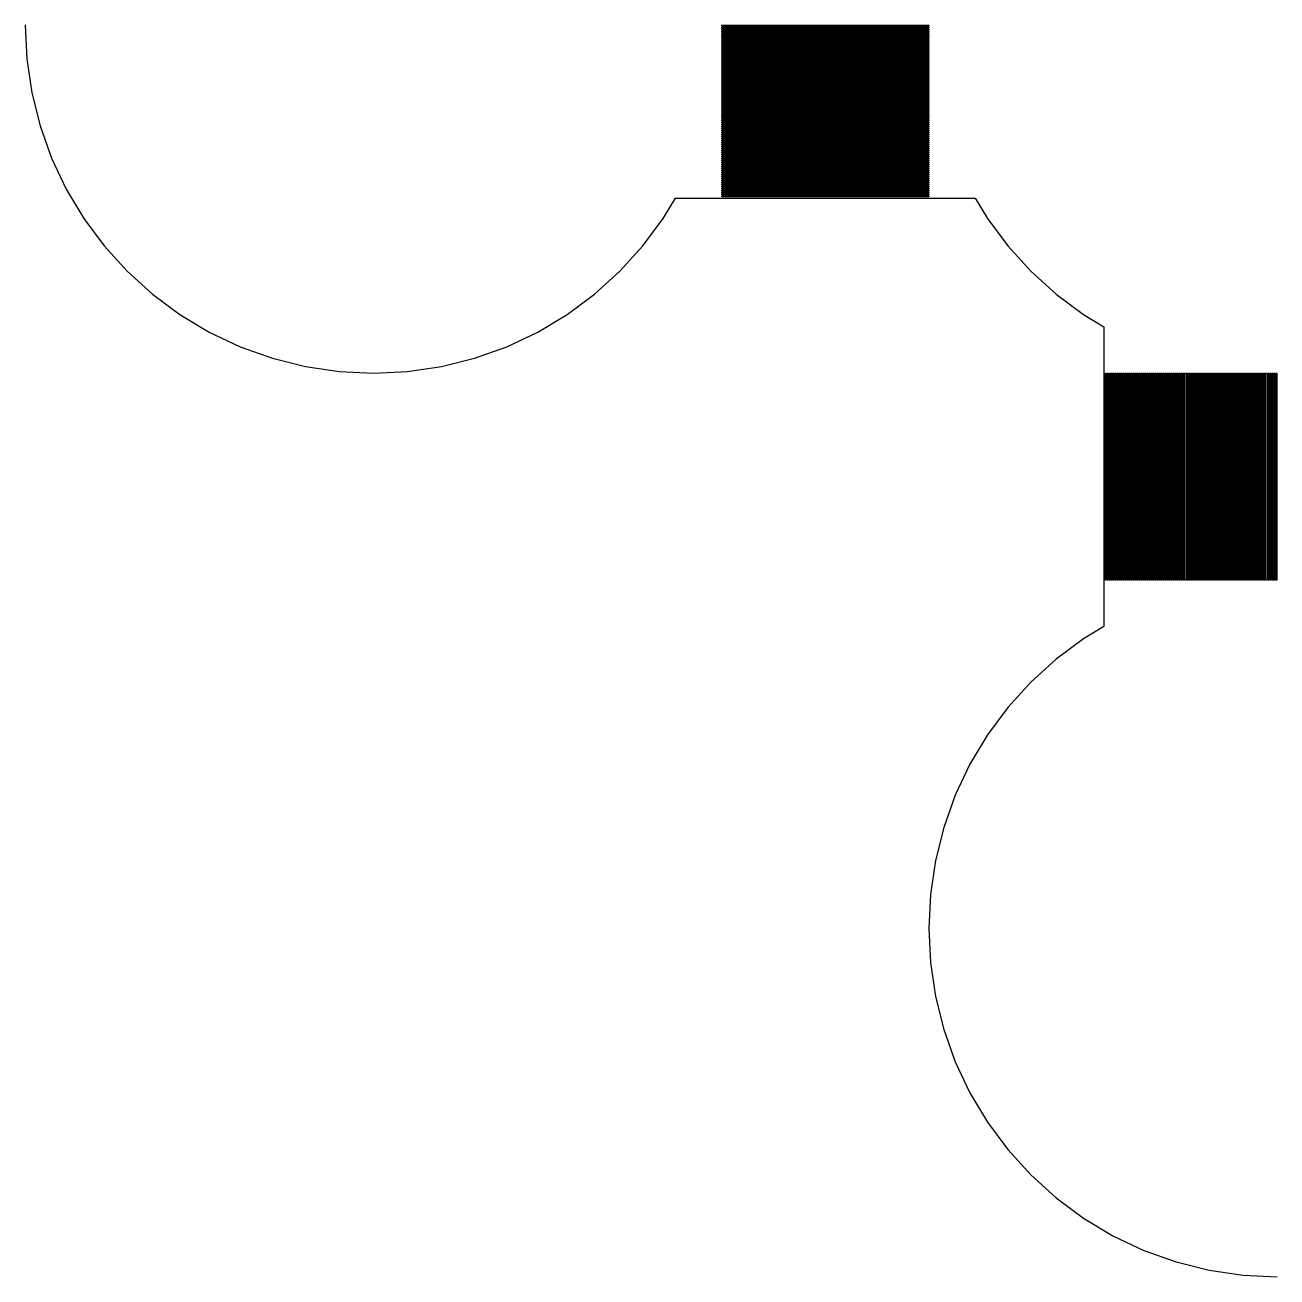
# Model space of a CAD drawing. Extents: x -12.5 to 12.5, y -12.5 to 12.5.
# Drawn here: x -12.47 to 0, y -12.47 to 0 of the extents above; entities that cross this region are included whole.
import ezdxf

# ---------------------------------------------------------------- set-up
doc = ezdxf.new("R2010")
doc.units = 0

msp = doc.modelspace()

# ---------------------------------------------------------------- linework, layer by layer
for p, q in [((-12.47, 0), (-12.453, -0.34)), ((-5.53, -0.015), (-5.53, -0.005)), ((-5.53, -0.005), (-3.47, -0.005)), ((-3.47, -0.015), (-5.53, -0.015)), ((-5.53, -0.035), (-5.53, -0.025)), ((-5.53, -0.025), (-3.47, -0.025)), ((-3.47, -0.035), (-5.53, -0.035)), ((-5.53, -0.055), (-5.53, -0.045)), ((-5.53, -0.045), (-3.47, -0.045)), ((-3.47, -0.055), (-5.53, -0.055)), ((-5.53, -0.075), (-5.53, -0.065)), ((-5.53, -0.065), (-3.47, -0.065)), ((-3.47, -0.075), (-5.53, -0.075)), ((-5.53, -0.095), (-5.53, -0.085)), ((-5.53, -0.085), (-3.47, -0.085)), ((-3.47, -0.095), (-5.53, -0.095)), ((-5.53, -0.115), (-5.53, -0.105)), ((-5.53, -0.105), (-3.47, -0.105)), ((-3.47, -0.115), (-5.53, -0.115)), ((-3.47, -0.005), (-3.47, -0.015)), ((-3.47, -0.025), (-3.47, -0.035)), ((-3.47, -0.045), (-3.47, -0.055)), ((-3.47, -0.065), (-3.47, -0.075)), ((-3.47, -0.085), (-3.47, -0.095)), ((-3.47, -0.105), (-3.47, -0.115)), ((-5.53, -0.135), (-5.53, -0.125)), ((-5.53, -0.125), (-3.47, -0.125)), ((-3.47, -0.135), (-5.53, -0.135)), ((-5.53, -0.155), (-5.53, -0.145)), ((-5.53, -0.145), (-3.47, -0.145)), ((-3.47, -0.155), (-5.53, -0.155)), ((-5.53, -0.175), (-5.53, -0.165)), ((-5.53, -0.165), (-3.47, -0.165)), ((-3.47, -0.175), (-5.53, -0.175)), ((-5.53, -0.195), (-5.53, -0.185)), ((-5.53, -0.185), (-3.47, -0.185)), ((-3.47, -0.195), (-5.53, -0.195)), ((-5.53, -0.215), (-5.53, -0.205)), ((-5.53, -0.205), (-3.47, -0.205)), ((-3.47, -0.215), (-5.53, -0.215)), ((-5.53, -0.235), (-5.53, -0.225)), ((-5.53, -0.225), (-3.47, -0.225)), ((-3.47, -0.235), (-5.53, -0.235)), ((-5.53, -0.255), (-5.53, -0.245)), ((-5.53, -0.245), (-3.47, -0.245)), ((-3.47, -0.125), (-3.47, -0.135)), ((-3.47, -0.145), (-3.47, -0.155)), ((-3.47, -0.165), (-3.47, -0.175)), ((-3.47, -0.185), (-3.47, -0.195)), ((-3.47, -0.205), (-3.47, -0.215)), ((-3.47, -0.225), (-3.47, -0.235)), ((-3.47, -0.245), (-3.47, -0.255)), ((-12.453, -0.34), (-12.403, -0.677)), ((-3.47, -0.255), (-5.53, -0.255)), ((-5.53, -0.275), (-5.53, -0.265)), ((-5.53, -0.265), (-3.47, -0.265)), ((-3.47, -0.275), (-5.53, -0.275)), ((-5.53, -0.295), (-5.53, -0.285)), ((-5.53, -0.285), (-3.47, -0.285)), ((-3.47, -0.295), (-5.53, -0.295)), ((-5.53, -0.315), (-5.53, -0.305)), ((-5.53, -0.305), (-3.47, -0.305)), ((-3.47, -0.315), (-5.53, -0.315)), ((-5.53, -0.335), (-5.53, -0.325)), ((-5.53, -0.325), (-3.47, -0.325)), ((-3.47, -0.335), (-5.53, -0.335)), ((-5.53, -0.355), (-5.53, -0.345)), ((-5.53, -0.345), (-3.47, -0.345)), ((-3.47, -0.355), (-5.53, -0.355)), ((-5.53, -0.375), (-5.53, -0.365)), ((-5.53, -0.365), (-3.47, -0.365)), ((-3.47, -0.265), (-3.47, -0.275)), ((-3.47, -0.285), (-3.47, -0.295)), ((-3.47, -0.305), (-3.47, -0.315)), ((-3.47, -0.325), (-3.47, -0.335)), ((-3.47, -0.345), (-3.47, -0.355)), ((-3.47, -0.365), (-3.47, -0.375)), ((-3.47, -0.375), (-5.53, -0.375)), ((-5.53, -0.395), (-5.53, -0.385)), ((-5.53, -0.385), (-3.47, -0.385)), ((-3.47, -0.395), (-5.53, -0.395)), ((-5.53, -0.415), (-5.53, -0.405)), ((-5.53, -0.405), (-3.47, -0.405)), ((-3.47, -0.415), (-5.53, -0.415)), ((-5.53, -0.435), (-5.53, -0.425)), ((-5.53, -0.425), (-3.47, -0.425)), ((-3.47, -0.435), (-5.53, -0.435)), ((-5.53, -0.455), (-5.53, -0.445)), ((-5.53, -0.445), (-3.47, -0.445)), ((-3.47, -0.455), (-5.53, -0.455)), ((-5.53, -0.475), (-5.53, -0.465)), ((-5.53, -0.465), (-3.47, -0.465)), ((-3.47, -0.475), (-5.53, -0.475)), ((-5.53, -0.495), (-5.53, -0.485)), ((-5.53, -0.485), (-3.47, -0.485)), ((-3.47, -0.495), (-5.53, -0.495)), ((-3.47, -0.385), (-3.47, -0.395)), ((-3.47, -0.405), (-3.47, -0.415)), ((-3.47, -0.425), (-3.47, -0.435)), ((-3.47, -0.445), (-3.47, -0.455)), ((-3.47, -0.465), (-3.47, -0.475)), ((-3.47, -0.485), (-3.47, -0.495)), ((-5.53, -0.515), (-5.53, -0.505)), ((-5.53, -0.505), (-3.47, -0.505)), ((-3.47, -0.515), (-5.53, -0.515)), ((-5.53, -0.535), (-5.53, -0.525)), ((-5.53, -0.525), (-3.47, -0.525)), ((-3.47, -0.535), (-5.53, -0.535)), ((-5.53, -0.555), (-5.53, -0.545)), ((-5.53, -0.545), (-3.47, -0.545)), ((-3.47, -0.555), (-5.53, -0.555)), ((-5.53, -0.575), (-5.53, -0.565)), ((-5.53, -0.565), (-3.47, -0.565)), ((-3.47, -0.575), (-5.53, -0.575)), ((-5.53, -0.595), (-5.53, -0.585)), ((-5.53, -0.585), (-3.47, -0.585)), ((-3.47, -0.595), (-5.53, -0.595)), ((-5.53, -0.615), (-5.53, -0.605)), ((-5.53, -0.605), (-3.47, -0.605)), ((-3.47, -0.615), (-5.53, -0.615)), ((-3.47, -0.505), (-3.47, -0.515)), ((-3.47, -0.525), (-3.47, -0.535)), ((-3.47, -0.545), (-3.47, -0.555)), ((-3.47, -0.565), (-3.47, -0.575)), ((-3.47, -0.585), (-3.47, -0.595)), ((-3.47, -0.605), (-3.47, -0.615)), ((-12.403, -0.677), (-12.321, -1.007)), ((-5.53, -0.635), (-5.53, -0.625)), ((-5.53, -0.625), (-3.47, -0.625)), ((-3.47, -0.635), (-5.53, -0.635)), ((-5.53, -0.655), (-5.53, -0.645)), ((-5.53, -0.645), (-3.47, -0.645)), ((-3.47, -0.655), (-5.53, -0.655)), ((-5.53, -0.675), (-5.53, -0.665)), ((-5.53, -0.665), (-3.47, -0.665)), ((-3.47, -0.675), (-5.53, -0.675)), ((-5.53, -0.695), (-5.53, -0.685)), ((-5.53, -0.685), (-3.47, -0.685)), ((-3.47, -0.695), (-5.53, -0.695)), ((-5.53, -0.715), (-5.53, -0.705)), ((-5.53, -0.705), (-3.47, -0.705)), ((-3.47, -0.715), (-5.53, -0.715)), ((-5.53, -0.735), (-5.53, -0.725)), ((-5.53, -0.725), (-3.47, -0.725)), ((-3.47, -0.735), (-5.53, -0.735)), ((-5.53, -0.755), (-5.53, -0.745)), ((-5.53, -0.745), (-3.47, -0.745)), ((-3.47, -0.625), (-3.47, -0.635)), ((-3.47, -0.645), (-3.47, -0.655)), ((-3.47, -0.665), (-3.47, -0.675)), ((-3.47, -0.685), (-3.47, -0.695)), ((-3.47, -0.705), (-3.47, -0.715)), ((-3.47, -0.725), (-3.47, -0.735)), ((-3.47, -0.745), (-3.47, -0.755)), ((-3.47, -0.755), (-5.53, -0.755)), ((-5.53, -0.775), (-5.53, -0.765)), ((-5.53, -0.765), (-3.47, -0.765)), ((-3.47, -0.775), (-5.53, -0.775)), ((-5.53, -0.795), (-5.53, -0.785)), ((-5.53, -0.785), (-3.47, -0.785)), ((-3.47, -0.795), (-5.53, -0.795)), ((-5.53, -0.815), (-5.53, -0.805)), ((-5.53, -0.805), (-3.47, -0.805)), ((-3.47, -0.815), (-5.53, -0.815)), ((-5.53, -0.835), (-5.53, -0.825)), ((-5.53, -0.825), (-3.47, -0.825)), ((-3.47, -0.835), (-5.53, -0.835)), ((-5.53, -0.855), (-5.53, -0.845)), ((-5.53, -0.845), (-3.47, -0.845)), ((-3.47, -0.855), (-5.53, -0.855)), ((-5.53, -0.875), (-5.53, -0.865)), ((-5.53, -0.865), (-3.47, -0.865)), ((-3.47, -0.765), (-3.47, -0.775)), ((-3.47, -0.785), (-3.47, -0.795)), ((-3.47, -0.805), (-3.47, -0.815)), ((-3.47, -0.825), (-3.47, -0.835)), ((-3.47, -0.845), (-3.47, -0.855)), ((-3.47, -0.865), (-3.47, -0.875)), ((-3.47, -0.875), (-5.53, -0.875)), ((-5.53, -0.895), (-5.53, -0.885)), ((-5.53, -0.885), (-3.47, -0.885)), ((-3.47, -0.895), (-5.53, -0.895)), ((-5.53, -0.915), (-5.53, -0.905)), ((-5.53, -0.905), (-3.47, -0.905)), ((-3.47, -0.915), (-5.53, -0.915)), ((-5.53, -0.935), (-5.53, -0.925)), ((-5.53, -0.925), (-3.47, -0.925)), ((-3.47, -0.935), (-5.53, -0.935)), ((-5.53, -0.955), (-5.53, -0.945)), ((-5.53, -0.945), (-3.47, -0.945)), ((-3.47, -0.955), (-5.53, -0.955)), ((-5.53, -0.975), (-5.53, -0.965)), ((-5.53, -0.965), (-3.47, -0.965)), ((-3.47, -0.975), (-5.53, -0.975)), ((-5.53, -0.995), (-5.53, -0.985)), ((-5.53, -0.985), (-3.47, -0.985)), ((-3.47, -0.995), (-5.53, -0.995)), ((-3.47, -0.885), (-3.47, -0.895)), ((-3.47, -0.905), (-3.47, -0.915)), ((-3.47, -0.925), (-3.47, -0.935)), ((-3.47, -0.945), (-3.47, -0.955)), ((-3.47, -0.965), (-3.47, -0.975)), ((-3.47, -0.985), (-3.47, -0.995)), ((-12.321, -1.007), (-12.206, -1.328)), ((-5.53, -1.015), (-5.53, -1.005)), ((-5.53, -1.005), (-3.47, -1.005)), ((-3.47, -1.015), (-5.53, -1.015)), ((-5.53, -1.035), (-5.53, -1.025)), ((-5.53, -1.025), (-3.47, -1.025)), ((-3.47, -1.035), (-5.53, -1.035)), ((-5.53, -1.055), (-5.53, -1.045)), ((-5.53, -1.045), (-3.47, -1.045)), ((-3.47, -1.055), (-5.53, -1.055)), ((-5.53, -1.075), (-5.53, -1.065)), ((-5.53, -1.065), (-3.47, -1.065)), ((-3.47, -1.075), (-5.53, -1.075)), ((-5.53, -1.095), (-5.53, -1.085)), ((-5.53, -1.085), (-3.47, -1.085)), ((-3.47, -1.095), (-5.53, -1.095)), ((-5.53, -1.115), (-5.53, -1.105)), ((-5.53, -1.105), (-3.47, -1.105)), ((-3.47, -1.115), (-5.53, -1.115)), ((-3.47, -1.005), (-3.47, -1.015)), ((-3.47, -1.025), (-3.47, -1.035)), ((-3.47, -1.045), (-3.47, -1.055)), ((-3.47, -1.065), (-3.47, -1.075)), ((-3.47, -1.085), (-3.47, -1.095)), ((-3.47, -1.105), (-3.47, -1.115)), ((-5.53, -1.135), (-5.53, -1.125)), ((-5.53, -1.125), (-3.47, -1.125)), ((-3.47, -1.135), (-5.53, -1.135)), ((-5.53, -1.155), (-5.53, -1.145)), ((-5.53, -1.145), (-3.47, -1.145)), ((-3.47, -1.155), (-5.53, -1.155)), ((-5.53, -1.175), (-5.53, -1.165)), ((-5.53, -1.165), (-3.47, -1.165)), ((-3.47, -1.175), (-5.53, -1.175)), ((-5.53, -1.195), (-5.53, -1.185)), ((-5.53, -1.185), (-3.47, -1.185)), ((-3.47, -1.195), (-5.53, -1.195)), ((-5.53, -1.215), (-5.53, -1.205)), ((-5.53, -1.205), (-3.47, -1.205)), ((-3.47, -1.215), (-5.53, -1.215)), ((-5.53, -1.235), (-5.53, -1.225)), ((-5.53, -1.225), (-3.47, -1.225)), ((-3.47, -1.235), (-5.53, -1.235)), ((-5.53, -1.255), (-5.53, -1.245)), ((-5.53, -1.245), (-3.47, -1.245)), ((-3.47, -1.125), (-3.47, -1.135)), ((-3.47, -1.145), (-3.47, -1.155)), ((-3.47, -1.165), (-3.47, -1.175)), ((-3.47, -1.185), (-3.47, -1.195)), ((-3.47, -1.205), (-3.47, -1.215)), ((-3.47, -1.225), (-3.47, -1.235)), ((-3.47, -1.245), (-3.47, -1.255)), ((-12.206, -1.328), (-12.06, -1.636)), ((-3.47, -1.255), (-5.53, -1.255)), ((-5.53, -1.275), (-5.53, -1.265)), ((-5.53, -1.265), (-3.47, -1.265)), ((-3.47, -1.275), (-5.53, -1.275)), ((-5.53, -1.295), (-5.53, -1.285)), ((-5.53, -1.285), (-3.47, -1.285)), ((-3.47, -1.295), (-5.53, -1.295)), ((-5.53, -1.315), (-5.53, -1.305)), ((-5.53, -1.305), (-3.47, -1.305)), ((-3.47, -1.315), (-5.53, -1.315)), ((-5.53, -1.335), (-5.53, -1.325)), ((-5.53, -1.325), (-3.47, -1.325)), ((-3.47, -1.335), (-5.53, -1.335)), ((-5.53, -1.355), (-5.53, -1.345)), ((-5.53, -1.345), (-3.47, -1.345)), ((-3.47, -1.355), (-5.53, -1.355)), ((-5.53, -1.375), (-5.53, -1.365)), ((-5.53, -1.365), (-3.47, -1.365)), ((-3.47, -1.265), (-3.47, -1.275)), ((-3.47, -1.285), (-3.47, -1.295)), ((-3.47, -1.305), (-3.47, -1.315)), ((-3.47, -1.325), (-3.47, -1.335)), ((-3.47, -1.345), (-3.47, -1.355)), ((-3.47, -1.365), (-3.47, -1.375)), ((-3.47, -1.375), (-5.53, -1.375)), ((-5.53, -1.395), (-5.53, -1.385)), ((-5.53, -1.385), (-3.47, -1.385)), ((-3.47, -1.395), (-5.53, -1.395)), ((-5.53, -1.415), (-5.53, -1.405)), ((-5.53, -1.405), (-3.47, -1.405)), ((-3.47, -1.415), (-5.53, -1.415)), ((-5.53, -1.435), (-5.53, -1.425)), ((-5.53, -1.425), (-3.47, -1.425)), ((-3.47, -1.435), (-5.53, -1.435)), ((-5.53, -1.455), (-5.53, -1.445)), ((-5.53, -1.445), (-3.47, -1.445)), ((-3.47, -1.455), (-5.53, -1.455)), ((-5.53, -1.475), (-5.53, -1.465)), ((-5.53, -1.465), (-3.47, -1.465)), ((-3.47, -1.475), (-5.53, -1.475)), ((-5.53, -1.495), (-5.53, -1.485)), ((-5.53, -1.485), (-3.47, -1.485)), ((-3.47, -1.495), (-5.53, -1.495)), ((-3.47, -1.385), (-3.47, -1.395)), ((-3.47, -1.405), (-3.47, -1.415)), ((-3.47, -1.425), (-3.47, -1.435)), ((-3.47, -1.445), (-3.47, -1.455)), ((-3.47, -1.465), (-3.47, -1.475)), ((-3.47, -1.485), (-3.47, -1.495)), ((-5.53, -1.515), (-5.53, -1.505)), ((-5.53, -1.505), (-3.47, -1.505)), ((-3.47, -1.515), (-5.53, -1.515)), ((-5.53, -1.535), (-5.53, -1.525)), ((-5.53, -1.525), (-3.47, -1.525)), ((-3.47, -1.535), (-5.53, -1.535)), ((-5.53, -1.555), (-5.53, -1.545)), ((-5.53, -1.545), (-3.47, -1.545)), ((-3.47, -1.555), (-5.53, -1.555)), ((-5.53, -1.575), (-5.53, -1.565)), ((-5.53, -1.565), (-3.47, -1.565)), ((-3.47, -1.575), (-5.53, -1.575)), ((-5.53, -1.595), (-5.53, -1.585)), ((-5.53, -1.585), (-3.47, -1.585)), ((-3.47, -1.595), (-5.53, -1.595)), ((-5.53, -1.615), (-5.53, -1.605)), ((-5.53, -1.605), (-3.47, -1.605)), ((-3.47, -1.615), (-5.53, -1.615)), ((-3.47, -1.505), (-3.47, -1.515)), ((-3.47, -1.525), (-3.47, -1.535)), ((-3.47, -1.545), (-3.47, -1.555)), ((-3.47, -1.565), (-3.47, -1.575)), ((-3.47, -1.585), (-3.47, -1.595)), ((-3.47, -1.605), (-3.47, -1.615)), ((-12.06, -1.636), (-11.885, -1.928)), ((-6.115, -1.928), (-5.993, -1.725)), ((-5.993, -1.725), (-3.007, -1.725)), ((-5.53, -1.635), (-5.53, -1.625)), ((-5.53, -1.625), (-3.47, -1.625)), ((-3.47, -1.635), (-5.53, -1.635)), ((-5.53, -1.655), (-5.53, -1.645)), ((-5.53, -1.645), (-3.47, -1.645)), ((-3.47, -1.655), (-5.53, -1.655)), ((-5.53, -1.675), (-5.53, -1.665)), ((-5.53, -1.665), (-3.47, -1.665)), ((-3.47, -1.675), (-5.53, -1.675)), ((-5.53, -1.695), (-5.53, -1.685)), ((-5.53, -1.685), (-3.47, -1.685)), ((-3.47, -1.695), (-5.53, -1.695)), ((-5.53, -1.715), (-5.53, -1.705)), ((-5.53, -1.705), (-3.47, -1.705)), ((-3.47, -1.715), (-5.53, -1.715)), ((-3.47, -1.625), (-3.47, -1.635)), ((-3.47, -1.645), (-3.47, -1.655)), ((-3.47, -1.665), (-3.47, -1.675)), ((-3.47, -1.685), (-3.47, -1.695)), ((-3.47, -1.705), (-3.47, -1.715)), ((-3.007, -1.725), (-2.885, -1.928)), ((-11.885, -1.928), (-11.682, -2.201)), ((-6.318, -2.201), (-6.115, -1.928)), ((-2.885, -1.928), (-2.682, -2.201)), ((-11.682, -2.201), (-11.454, -2.454)), ((-6.546, -2.454), (-6.318, -2.201)), ((-2.682, -2.201), (-2.454, -2.454)), ((-11.454, -2.454), (-11.201, -2.682)), ((-6.799, -2.682), (-6.546, -2.454)), ((-2.454, -2.454), (-2.201, -2.682)), ((-11.201, -2.682), (-10.928, -2.885)), ((-7.072, -2.885), (-6.799, -2.682)), ((-2.201, -2.682), (-1.928, -2.885)), ((-10.928, -2.885), (-10.636, -3.06)), ((-7.364, -3.06), (-7.072, -2.885)), ((-1.928, -2.885), (-1.725, -3.007)), ((-10.636, -3.06), (-10.328, -3.206)), ((-7.672, -3.206), (-7.364, -3.06)), ((-1.725, -3.007), (-1.725, -5.993)), ((-10.328, -3.206), (-10.007, -3.321)), ((-7.993, -3.321), (-7.672, -3.206)), ((-10.007, -3.321), (-9.677, -3.403)), ((-8.323, -3.403), (-7.993, -3.321)), ((-9.677, -3.403), (-9.34, -3.453)), ((-9.34, -3.453), (-9, -3.47)), ((-9, -3.47), (-8.66, -3.453)), ((-8.66, -3.453), (-8.323, -3.403)), ((-1.715, -5.53), (-1.715, -3.47)), ((-1.715, -3.47), (-1.705, -3.47)), ((-1.705, -3.47), (-1.705, -5.53)), ((-1.695, -5.53), (-1.695, -3.47)), ((-1.695, -3.47), (-1.685, -3.47)), ((-1.685, -3.47), (-1.685, -5.53)), ((-1.675, -5.53), (-1.675, -3.47)), ((-1.675, -3.47), (-1.665, -3.47)), ((-1.665, -3.47), (-1.665, -5.53)), ((-1.655, -5.53), (-1.655, -3.47)), ((-1.655, -3.47), (-1.645, -3.47)), ((-1.645, -3.47), (-1.645, -5.53)), ((-1.635, -5.53), (-1.635, -3.47)), ((-1.635, -3.47), (-1.625, -3.47)), ((-1.625, -3.47), (-1.625, -5.53)), ((-1.615, -5.53), (-1.615, -3.47)), ((-1.615, -3.47), (-1.605, -3.47)), ((-1.605, -3.47), (-1.605, -5.53)), ((-1.595, -5.53), (-1.595, -3.47)), ((-1.595, -3.47), (-1.585, -3.47)), ((-1.585, -3.47), (-1.585, -5.53)), ((-1.575, -5.53), (-1.575, -3.47)), ((-1.575, -3.47), (-1.565, -3.47)), ((-1.565, -3.47), (-1.565, -5.53)), ((-1.555, -5.53), (-1.555, -3.47)), ((-1.555, -3.47), (-1.545, -3.47)), ((-1.545, -3.47), (-1.545, -5.53)), ((-1.535, -5.53), (-1.535, -3.47)), ((-1.535, -3.47), (-1.525, -3.47)), ((-1.525, -3.47), (-1.525, -5.53)), ((-1.515, -5.53), (-1.515, -3.47)), ((-1.515, -3.47), (-1.505, -3.47)), ((-1.505, -3.47), (-1.505, -5.53)), ((-1.495, -5.53), (-1.495, -3.47)), ((-1.495, -3.47), (-1.485, -3.47)), ((-1.485, -3.47), (-1.485, -5.53)), ((-1.475, -5.53), (-1.475, -3.47)), ((-1.475, -3.47), (-1.465, -3.47)), ((-1.465, -3.47), (-1.465, -5.53)), ((-1.455, -5.53), (-1.455, -3.47)), ((-1.455, -3.47), (-1.445, -3.47)), ((-1.445, -3.47), (-1.445, -5.53)), ((-1.435, -5.53), (-1.435, -3.47)), ((-1.435, -3.47), (-1.425, -3.47)), ((-1.425, -3.47), (-1.425, -5.53)), ((-1.415, -5.53), (-1.415, -3.47)), ((-1.415, -3.47), (-1.405, -3.47)), ((-1.405, -3.47), (-1.405, -5.53)), ((-1.395, -5.53), (-1.395, -3.47)), ((-1.395, -3.47), (-1.385, -3.47)), ((-1.385, -3.47), (-1.385, -5.53)), ((-1.375, -5.53), (-1.375, -3.47)), ((-1.375, -3.47), (-1.365, -3.47)), ((-1.365, -3.47), (-1.365, -5.53)), ((-1.355, -5.53), (-1.355, -3.47)), ((-1.355, -3.47), (-1.345, -3.47)), ((-1.345, -3.47), (-1.345, -5.53)), ((-1.335, -5.53), (-1.335, -3.47)), ((-1.335, -3.47), (-1.325, -3.47)), ((-1.325, -3.47), (-1.325, -5.53)), ((-1.315, -5.53), (-1.315, -3.47)), ((-1.315, -3.47), (-1.305, -3.47)), ((-1.305, -3.47), (-1.305, -5.53)), ((-1.295, -5.53), (-1.295, -3.47)), ((-1.295, -3.47), (-1.285, -3.47)), ((-1.285, -3.47), (-1.285, -5.53)), ((-1.275, -5.53), (-1.275, -3.47)), ((-1.275, -3.47), (-1.265, -3.47)), ((-1.265, -3.47), (-1.265, -5.53)), ((-1.255, -5.53), (-1.255, -3.47)), ((-1.255, -3.47), (-1.245, -3.47)), ((-1.245, -3.47), (-1.245, -5.53)), ((-1.235, -5.53), (-1.235, -3.47)), ((-1.235, -3.47), (-1.225, -3.47)), ((-1.225, -3.47), (-1.225, -5.53)), ((-1.215, -5.53), (-1.215, -3.47)), ((-1.215, -3.47), (-1.205, -3.47)), ((-1.205, -3.47), (-1.205, -5.53)), ((-1.195, -5.53), (-1.195, -3.47)), ((-1.195, -3.47), (-1.185, -3.47)), ((-1.185, -3.47), (-1.185, -5.53)), ((-1.175, -5.53), (-1.175, -3.47)), ((-1.175, -3.47), (-1.165, -3.47)), ((-1.165, -3.47), (-1.165, -5.53)), ((-1.155, -5.53), (-1.155, -3.47)), ((-1.155, -3.47), (-1.145, -3.47)), ((-1.145, -3.47), (-1.145, -5.53)), ((-1.135, -5.53), (-1.135, -3.47)), ((-1.135, -3.47), (-1.125, -3.47)), ((-1.125, -3.47), (-1.125, -5.53)), ((-1.115, -5.53), (-1.115, -3.47)), ((-1.115, -3.47), (-1.105, -3.47)), ((-1.105, -3.47), (-1.105, -5.53)), ((-1.095, -5.53), (-1.095, -3.47)), ((-1.095, -3.47), (-1.085, -3.47)), ((-1.085, -3.47), (-1.085, -5.53)), ((-1.075, -5.53), (-1.075, -3.47)), ((-1.075, -3.47), (-1.065, -3.47)), ((-1.065, -3.47), (-1.065, -5.53)), ((-1.055, -5.53), (-1.055, -3.47)), ((-1.055, -3.47), (-1.045, -3.47)), ((-1.045, -3.47), (-1.045, -5.53)), ((-1.035, -5.53), (-1.035, -3.47)), ((-1.035, -3.47), (-1.025, -3.47)), ((-1.025, -3.47), (-1.025, -5.53)), ((-1.015, -5.53), (-1.015, -3.47)), ((-1.015, -3.47), (-1.005, -3.47)), ((-1.005, -3.47), (-1.005, -5.53)), ((-0.995, -5.53), (-0.995, -3.47)), ((-0.995, -3.47), (-0.985, -3.47)), ((-0.985, -3.47), (-0.985, -5.53)), ((-0.975, -5.53), (-0.975, -3.47)), ((-0.975, -3.47), (-0.965, -3.47)), ((-0.965, -3.47), (-0.965, -5.53)), ((-0.955, -5.53), (-0.955, -3.47)), ((-0.955, -3.47), (-0.945, -3.47)), ((-0.945, -3.47), (-0.945, -5.53)), ((-0.935, -5.53), (-0.935, -3.47)), ((-0.935, -3.47), (-0.925, -3.47)), ((-0.925, -3.47), (-0.925, -5.53)), ((-0.915, -5.53), (-0.915, -3.47)), ((-0.915, -3.47), (-0.905, -3.47)), ((-0.905, -3.47), (-0.905, -5.53)), ((-0.895, -5.53), (-0.895, -3.47)), ((-0.895, -3.47), (-0.885, -3.47)), ((-0.885, -3.47), (-0.885, -5.53)), ((-0.875, -5.53), (-0.875, -3.47)), ((-0.875, -3.47), (-0.865, -3.47)), ((-0.865, -3.47), (-0.865, -5.53)), ((-0.855, -5.53), (-0.855, -3.47)), ((-0.855, -3.47), (-0.845, -3.47)), ((-0.845, -3.47), (-0.845, -5.53)), ((-0.835, -5.53), (-0.835, -3.47)), ((-0.835, -3.47), (-0.825, -3.47)), ((-0.825, -3.47), (-0.825, -5.53)), ((-0.815, -5.53), (-0.815, -3.47)), ((-0.815, -3.47), (-0.805, -3.47)), ((-0.805, -3.47), (-0.805, -5.53)), ((-0.795, -5.53), (-0.795, -3.47)), ((-0.795, -3.47), (-0.785, -3.47)), ((-0.785, -3.47), (-0.785, -5.53)), ((-0.775, -5.53), (-0.775, -3.47)), ((-0.775, -3.47), (-0.765, -3.47)), ((-0.765, -3.47), (-0.765, -5.53)), ((-0.755, -5.53), (-0.755, -3.47)), ((-0.755, -3.47), (-0.745, -3.47)), ((-0.745, -3.47), (-0.745, -5.53)), ((-0.735, -5.53), (-0.735, -3.47)), ((-0.735, -3.47), (-0.725, -3.47)), ((-0.725, -3.47), (-0.725, -5.53)), ((-0.715, -5.53), (-0.715, -3.47)), ((-0.715, -3.47), (-0.705, -3.47)), ((-0.705, -3.47), (-0.705, -5.53)), ((-0.695, -5.53), (-0.695, -3.47)), ((-0.695, -3.47), (-0.685, -3.47)), ((-0.685, -3.47), (-0.685, -5.53)), ((-0.675, -5.53), (-0.675, -3.47)), ((-0.675, -3.47), (-0.665, -3.47)), ((-0.665, -3.47), (-0.665, -5.53)), ((-0.655, -5.53), (-0.655, -3.47)), ((-0.655, -3.47), (-0.645, -3.47)), ((-0.645, -3.47), (-0.645, -5.53)), ((-0.635, -5.53), (-0.635, -3.47)), ((-0.635, -3.47), (-0.625, -3.47)), ((-0.625, -3.47), (-0.625, -5.53)), ((-0.615, -5.53), (-0.615, -3.47)), ((-0.615, -3.47), (-0.605, -3.47)), ((-0.605, -3.47), (-0.605, -5.53)), ((-0.595, -5.53), (-0.595, -3.47)), ((-0.595, -3.47), (-0.585, -3.47)), ((-0.585, -3.47), (-0.585, -5.53)), ((-0.575, -5.53), (-0.575, -3.47)), ((-0.575, -3.47), (-0.565, -3.47)), ((-0.565, -3.47), (-0.565, -5.53)), ((-0.555, -5.53), (-0.555, -3.47)), ((-0.555, -3.47), (-0.545, -3.47)), ((-0.545, -3.47), (-0.545, -5.53)), ((-0.535, -5.53), (-0.535, -3.47)), ((-0.535, -3.47), (-0.525, -3.47)), ((-0.525, -3.47), (-0.525, -5.53)), ((-0.515, -5.53), (-0.515, -3.47)), ((-0.515, -3.47), (-0.505, -3.47)), ((-0.505, -3.47), (-0.505, -5.53)), ((-0.495, -5.53), (-0.495, -3.47)), ((-0.495, -3.47), (-0.485, -3.47)), ((-0.485, -3.47), (-0.485, -5.53)), ((-0.475, -5.53), (-0.475, -3.47)), ((-0.475, -3.47), (-0.465, -3.47)), ((-0.465, -3.47), (-0.465, -5.53)), ((-0.455, -5.53), (-0.455, -3.47)), ((-0.455, -3.47), (-0.445, -3.47)), ((-0.445, -3.47), (-0.445, -5.53)), ((-0.435, -5.53), (-0.435, -3.47)), ((-0.435, -3.47), (-0.425, -3.47)), ((-0.425, -3.47), (-0.425, -5.53)), ((-0.415, -5.53), (-0.415, -3.47)), ((-0.415, -3.47), (-0.405, -3.47)), ((-0.405, -3.47), (-0.405, -5.53)), ((-0.395, -5.53), (-0.395, -3.47)), ((-0.395, -3.47), (-0.385, -3.47)), ((-0.385, -3.47), (-0.385, -5.53)), ((-0.375, -5.53), (-0.375, -3.47)), ((-0.375, -3.47), (-0.365, -3.47)), ((-0.365, -3.47), (-0.365, -5.53)), ((-0.355, -5.53), (-0.355, -3.47)), ((-0.355, -3.47), (-0.345, -3.47)), ((-0.345, -3.47), (-0.345, -5.53)), ((-0.335, -5.53), (-0.335, -3.47)), ((-0.335, -3.47), (-0.325, -3.47)), ((-0.325, -3.47), (-0.325, -5.53)), ((-0.315, -5.53), (-0.315, -3.47)), ((-0.315, -3.47), (-0.305, -3.47)), ((-0.305, -3.47), (-0.305, -5.53)), ((-0.295, -5.53), (-0.295, -3.47)), ((-0.295, -3.47), (-0.285, -3.47)), ((-0.285, -3.47), (-0.285, -5.53)), ((-0.275, -5.53), (-0.275, -3.47)), ((-0.275, -3.47), (-0.265, -3.47)), ((-0.265, -3.47), (-0.265, -5.53)), ((-0.255, -5.53), (-0.255, -3.47)), ((-0.255, -3.47), (-0.245, -3.47)), ((-0.245, -3.47), (-0.245, -5.53)), ((-0.235, -5.53), (-0.235, -3.47)), ((-0.235, -3.47), (-0.225, -3.47)), ((-0.225, -3.47), (-0.225, -5.53)), ((-0.215, -5.53), (-0.215, -3.47)), ((-0.215, -3.47), (-0.205, -3.47)), ((-0.205, -3.47), (-0.205, -5.53)), ((-0.195, -5.53), (-0.195, -3.47)), ((-0.195, -3.47), (-0.185, -3.47)), ((-0.185, -3.47), (-0.185, -5.53)), ((-0.175, -5.53), (-0.175, -3.47)), ((-0.175, -3.47), (-0.165, -3.47)), ((-0.165, -3.47), (-0.165, -5.53)), ((-0.155, -5.53), (-0.155, -3.47)), ((-0.155, -3.47), (-0.145, -3.47)), ((-0.145, -3.47), (-0.145, -5.53)), ((-0.135, -5.53), (-0.135, -3.47)), ((-0.135, -3.47), (-0.125, -3.47)), ((-0.125, -3.47), (-0.125, -5.53)), ((-0.115, -5.53), (-0.115, -3.47)), ((-0.115, -3.47), (-0.105, -3.47)), ((-0.105, -3.47), (-0.105, -5.53)), ((-0.095, -5.53), (-0.095, -3.47)), ((-0.095, -3.47), (-0.085, -3.47)), ((-0.085, -3.47), (-0.085, -5.53)), ((-0.075, -5.53), (-0.075, -3.47)), ((-0.075, -3.47), (-0.065, -3.47)), ((-0.065, -3.47), (-0.065, -5.53)), ((-0.055, -5.53), (-0.055, -3.47)), ((-0.055, -3.47), (-0.045, -3.47)), ((-0.045, -3.47), (-0.045, -5.53)), ((-0.035, -5.53), (-0.035, -3.47)), ((-0.035, -3.47), (-0.025, -3.47)), ((-0.025, -3.47), (-0.025, -5.53)), ((-0.015, -5.53), (-0.015, -3.47)), ((-0.015, -3.47), (-0.005, -3.47)), ((-0.005, -3.47), (-0.005, -5.53)), ((-1.705, -5.53), (-1.715, -5.53)), ((-1.685, -5.53), (-1.695, -5.53)), ((-1.665, -5.53), (-1.675, -5.53)), ((-1.645, -5.53), (-1.655, -5.53)), ((-1.625, -5.53), (-1.635, -5.53)), ((-1.605, -5.53), (-1.615, -5.53)), ((-1.585, -5.53), (-1.595, -5.53)), ((-1.565, -5.53), (-1.575, -5.53)), ((-1.545, -5.53), (-1.555, -5.53)), ((-1.525, -5.53), (-1.535, -5.53)), ((-1.505, -5.53), (-1.515, -5.53)), ((-1.485, -5.53), (-1.495, -5.53)), ((-1.465, -5.53), (-1.475, -5.53)), ((-1.445, -5.53), (-1.455, -5.53)), ((-1.425, -5.53), (-1.435, -5.53)), ((-1.405, -5.53), (-1.415, -5.53)), ((-1.385, -5.53), (-1.395, -5.53)), ((-1.365, -5.53), (-1.375, -5.53)), ((-1.345, -5.53), (-1.355, -5.53)), ((-1.325, -5.53), (-1.335, -5.53)), ((-1.305, -5.53), (-1.315, -5.53)), ((-1.285, -5.53), (-1.295, -5.53)), ((-1.265, -5.53), (-1.275, -5.53)), ((-1.245, -5.53), (-1.255, -5.53)), ((-1.225, -5.53), (-1.235, -5.53)), ((-1.205, -5.53), (-1.215, -5.53)), ((-1.185, -5.53), (-1.195, -5.53)), ((-1.165, -5.53), (-1.175, -5.53)), ((-1.145, -5.53), (-1.155, -5.53)), ((-1.125, -5.53), (-1.135, -5.53)), ((-1.105, -5.53), (-1.115, -5.53)), ((-1.085, -5.53), (-1.095, -5.53)), ((-1.065, -5.53), (-1.075, -5.53)), ((-1.045, -5.53), (-1.055, -5.53)), ((-1.025, -5.53), (-1.035, -5.53)), ((-1.005, -5.53), (-1.015, -5.53)), ((-0.985, -5.53), (-0.995, -5.53)), ((-0.965, -5.53), (-0.975, -5.53)), ((-0.945, -5.53), (-0.955, -5.53)), ((-0.925, -5.53), (-0.935, -5.53)), ((-0.905, -5.53), (-0.915, -5.53)), ((-0.885, -5.53), (-0.895, -5.53)), ((-0.865, -5.53), (-0.875, -5.53)), ((-0.845, -5.53), (-0.855, -5.53)), ((-0.825, -5.53), (-0.835, -5.53)), ((-0.805, -5.53), (-0.815, -5.53)), ((-0.785, -5.53), (-0.795, -5.53)), ((-0.765, -5.53), (-0.775, -5.53)), ((-0.745, -5.53), (-0.755, -5.53)), ((-0.725, -5.53), (-0.735, -5.53)), ((-0.705, -5.53), (-0.715, -5.53)), ((-0.685, -5.53), (-0.695, -5.53)), ((-0.665, -5.53), (-0.675, -5.53)), ((-0.645, -5.53), (-0.655, -5.53)), ((-0.625, -5.53), (-0.635, -5.53)), ((-0.605, -5.53), (-0.615, -5.53)), ((-0.585, -5.53), (-0.595, -5.53)), ((-0.565, -5.53), (-0.575, -5.53)), ((-0.545, -5.53), (-0.555, -5.53)), ((-0.525, -5.53), (-0.535, -5.53)), ((-0.505, -5.53), (-0.515, -5.53)), ((-0.485, -5.53), (-0.495, -5.53)), ((-0.465, -5.53), (-0.475, -5.53)), ((-0.445, -5.53), (-0.455, -5.53)), ((-0.425, -5.53), (-0.435, -5.53)), ((-0.405, -5.53), (-0.415, -5.53)), ((-0.385, -5.53), (-0.395, -5.53)), ((-0.365, -5.53), (-0.375, -5.53)), ((-0.345, -5.53), (-0.355, -5.53)), ((-0.325, -5.53), (-0.335, -5.53)), ((-0.305, -5.53), (-0.315, -5.53)), ((-0.285, -5.53), (-0.295, -5.53)), ((-0.265, -5.53), (-0.275, -5.53)), ((-0.245, -5.53), (-0.255, -5.53)), ((-0.225, -5.53), (-0.235, -5.53)), ((-0.205, -5.53), (-0.215, -5.53)), ((-0.185, -5.53), (-0.195, -5.53)), ((-0.165, -5.53), (-0.175, -5.53)), ((-0.145, -5.53), (-0.155, -5.53)), ((-0.125, -5.53), (-0.135, -5.53)), ((-0.105, -5.53), (-0.115, -5.53)), ((-0.085, -5.53), (-0.095, -5.53)), ((-0.065, -5.53), (-0.075, -5.53)), ((-0.045, -5.53), (-0.055, -5.53)), ((-0.025, -5.53), (-0.035, -5.53)), ((-0.005, -5.53), (-0.015, -5.53)), ((-1.725, -5.993), (-1.928, -6.115)), ((-1.928, -6.115), (-2.201, -6.318)), ((-2.201, -6.318), (-2.454, -6.546)), ((-2.454, -6.546), (-2.682, -6.799)), ((-2.682, -6.799), (-2.885, -7.072)), ((-2.885, -7.072), (-3.06, -7.364)), ((-3.06, -7.364), (-3.206, -7.672)), ((-3.206, -7.672), (-3.321, -7.993)), ((-3.321, -7.993), (-3.403, -8.323)), ((-3.403, -8.323), (-3.453, -8.66)), ((-3.453, -8.66), (-3.47, -9)), ((-3.47, -9), (-3.453, -9.34)), ((-3.453, -9.34), (-3.403, -9.677)), ((-3.403, -9.677), (-3.321, -10.007)), ((-3.321, -10.007), (-3.206, -10.328)), ((-3.206, -10.328), (-3.06, -10.636)), ((-3.06, -10.636), (-2.885, -10.928)), ((-2.885, -10.928), (-2.682, -11.201)), ((-2.682, -11.201), (-2.454, -11.454)), ((-2.454, -11.454), (-2.201, -11.682)), ((-2.201, -11.682), (-1.928, -11.885)), ((-1.928, -11.885), (-1.636, -12.06)), ((-1.636, -12.06), (-1.328, -12.206)), ((-1.328, -12.206), (-1.007, -12.321)), ((-1.007, -12.321), (-0.677, -12.403)), ((-0.677, -12.403), (-0.34, -12.453)), ((-0.34, -12.453), (0, -12.47))]:
    msp.add_line(p, q)

doc.saveas('drawing.dxf')
